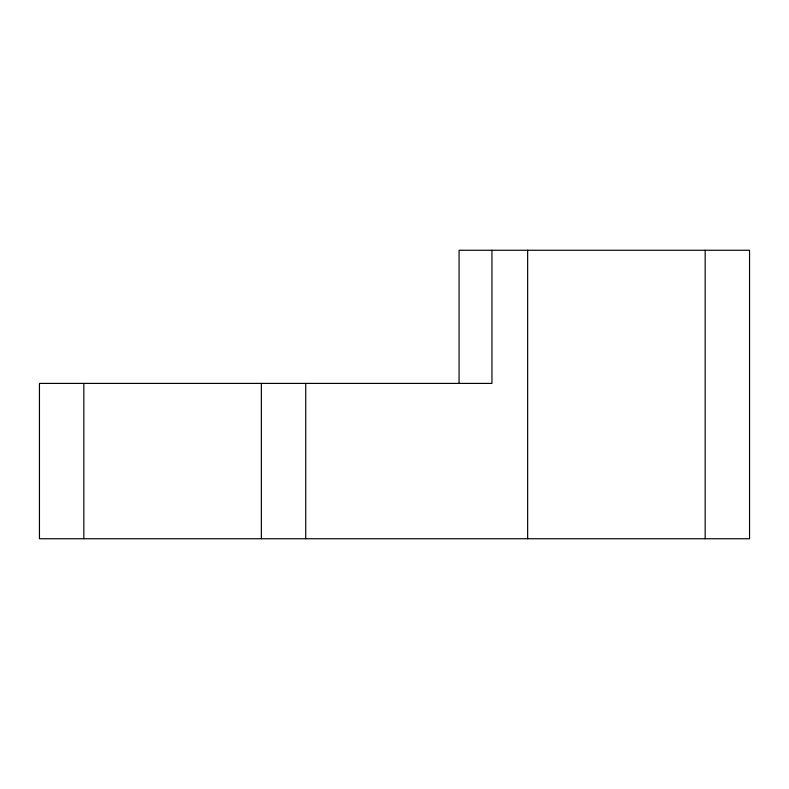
<?xml version="1.0" encoding="UTF-8"?>
<svg xmlns="http://www.w3.org/2000/svg" width="789" height="789" viewBox="0 0 789 789"><rect width="100%" height="100%" fill="white"/><g stroke="black" fill="none" stroke-linecap="round" stroke-linejoin="round"><path stroke-width="1.18" d="M705.169 250.261L705.169 538.739M527.644 250.261L527.644 538.739M491.951 250.261L491.951 383.405L39.45 383.405L39.45 538.739L749.55 538.739L749.55 250.261L459.07 250.261L459.07 383.405M305.738 383.405L305.738 538.739M261.356 383.405L261.356 538.739M83.831 383.405L83.831 538.739"/></g></svg>
